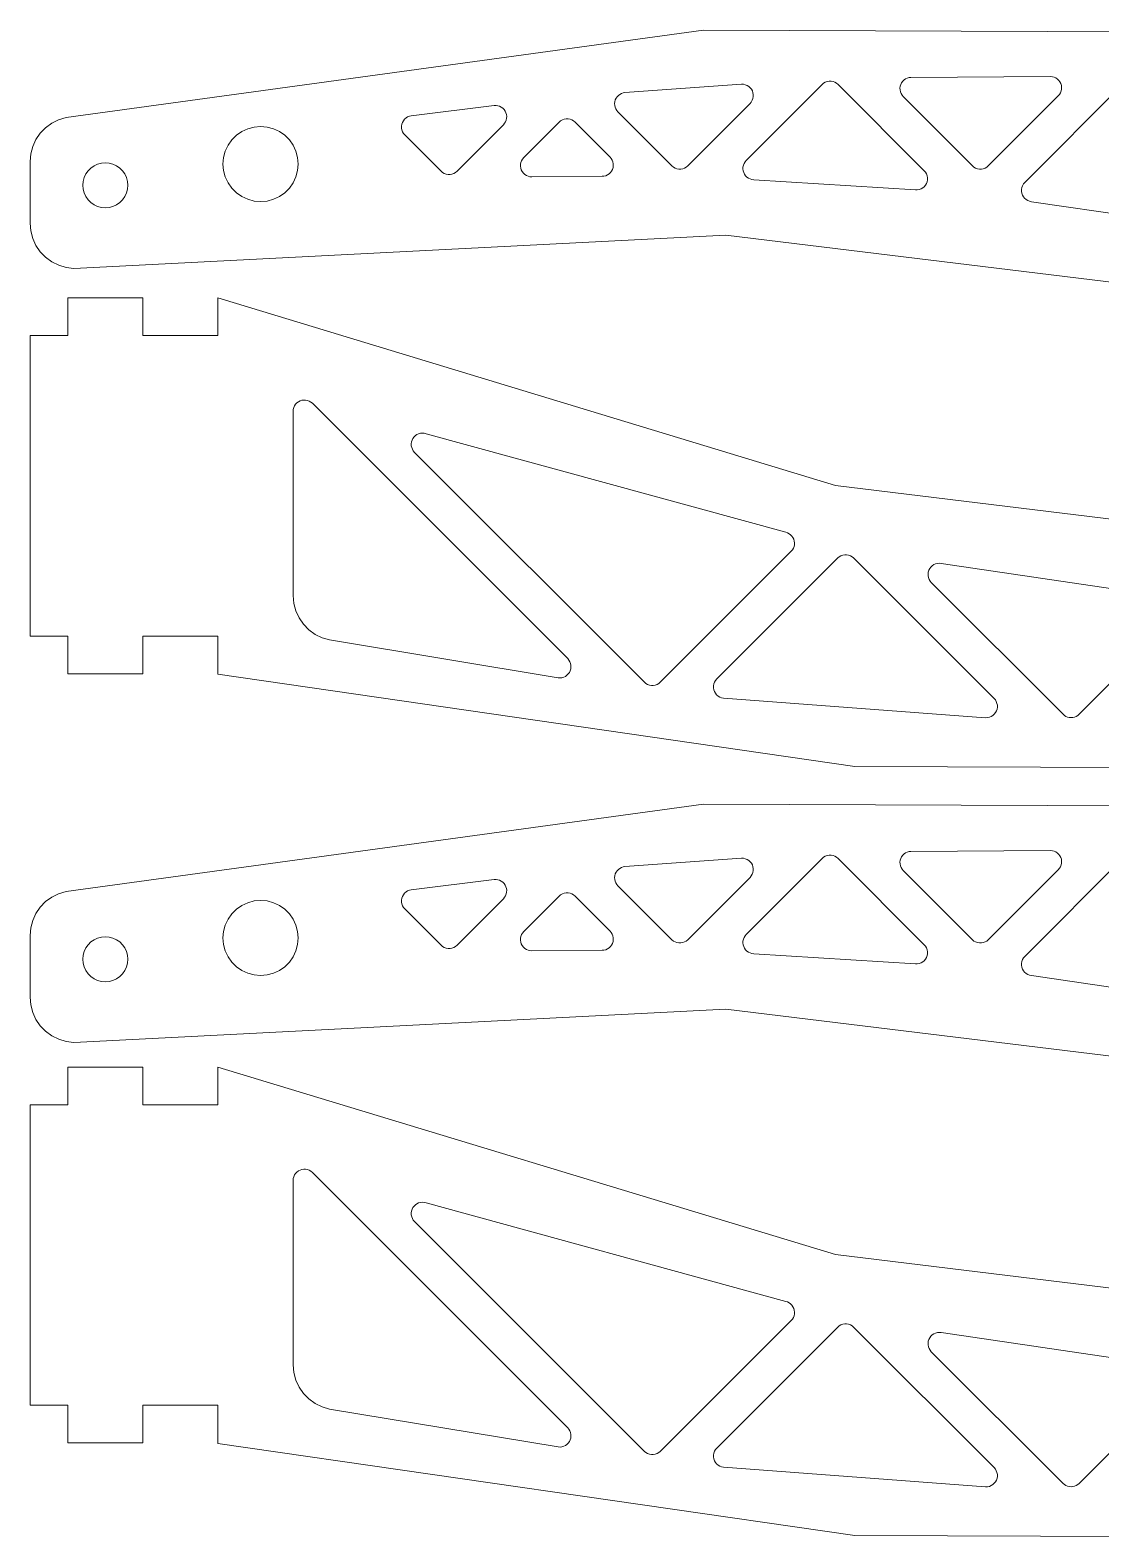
# Model space of a CAD drawing. Header units: millimetres. Extents: x 5 to 290, y 0 to 201.
# Drawn here: x 5 to 147.5, y 0 to 200.6 of the extents above; entities that cross this region are included whole.
import ezdxf

# ---------------------------------------------------------------- set-up
doc = ezdxf.new("R2010")
doc.units = ezdxf.units.MM
doc.layers.add('ext', color=1, linetype='Continuous', lineweight=0, true_color=0xff0000)
doc.layers.add('int', color=3, linetype='Continuous', lineweight=0, true_color=0x00ff00)

msp = doc.modelspace()

# ---------------------------------------------------------------- linework, layer by layer
at = {"layer": 'ext'}
for p, q in [((9.772, 189.0176), (94.619, 200.6426)), ((94.619, 200.6426), (180.259, 200.3291)), ((7.878, 188.2686), (8.793, 188.7236)), ((8.793, 188.7236), (9.772, 189.0176)), ((5.769, 186.083), (6.344, 186.9277)), ((6.344, 186.9277), (7.054, 187.6641)), ((7.054, 187.6641), (7.878, 188.2686)), ((5.087, 184.1631), (5.346, 185.1523)), ((5.346, 185.1523), (5.769, 186.083)), ((5, 183.1445), (5.087, 184.1631)), ((5, 174.9355), (5, 183.1445)), ((5.087, 173.916), (5, 174.9355)), ((5.347, 172.9258), (5.087, 173.916)), ((5.771, 171.9932), (5.347, 172.9258)), ((97.586, 173.376), (10.8, 168.9395)), ((182.826, 162.9424), (97.586, 173.376)), ((6.347, 171.1475), (5.771, 171.9932)), ((7.059, 170.4121), (6.347, 171.1475)), ((7.886, 169.8076), (7.059, 170.4121)), ((8.803, 169.3525), (7.886, 169.8076)), ((9.783, 169.0605), (8.803, 169.3525)), ((10.8, 168.9395), (9.783, 169.0605)), ((10, 160), (10, 165)), ((10, 165), (20, 165)), ((20, 165), (20, 160)), ((30, 160), (30, 165)), ((30, 165), (112.174, 140.0576)), ((5, 120), (5, 160)), ((5, 160), (10, 160)), ((20, 160), (30, 160)), ((112.174, 140.0576), (197.414, 129.624)), ((10, 120), (5, 120)), ((10, 115), (10, 120)), ((30, 120), (20, 120)), ((20, 120), (20, 115)), ((29.9824, 114.917), (30, 120)), ((20, 115), (10, 115)), ((114.741, 102.6709), (29.9824, 114.917)), ((200.381, 102.3574), (114.741, 102.6709)), ((9.772, 86.0176), (94.619, 97.6426)), ((94.619, 97.6426), (180.259, 97.3291)), ((6.344, 83.9277), (7.054, 84.6641)), ((7.054, 84.6641), (7.878, 85.2686)), ((7.878, 85.2686), (8.793, 85.7236)), ((8.793, 85.7236), (9.772, 86.0176)), ((5.346, 82.1523), (5.769, 83.083)), ((5.769, 83.083), (6.344, 83.9277)), ((5, 80.1445), (5.087, 81.1631)), ((5.087, 81.1631), (5.346, 82.1523)), ((5, 71.9355), (5, 80.1445)), ((5.087, 70.916), (5, 71.9355)), ((5.347, 69.9258), (5.087, 70.916)), ((97.586, 70.376), (10.8, 65.9395)), ((182.826, 59.9424), (97.586, 70.376)), ((5.771, 68.9932), (5.347, 69.9258)), ((6.347, 68.1475), (5.771, 68.9932)), ((7.059, 67.4121), (6.347, 68.1475)), ((7.886, 66.8076), (7.059, 67.4121)), ((8.803, 66.3525), (7.886, 66.8076)), ((9.783, 66.0605), (8.803, 66.3525)), ((10.8, 65.9395), (9.783, 66.0605)), ((10, 57.6426), (10, 62.6426)), ((10, 62.6426), (20, 62.6426)), ((20, 62.6426), (20, 57.6426)), ((30, 57.6426), (30, 62.6426)), ((30, 62.6426), (112.174, 37.7002)), ((5, 17.6426), (5, 57.6426)), ((5, 57.6426), (10, 57.6426)), ((20, 57.6426), (30, 57.6426)), ((112.174, 37.7002), (197.414, 27.2666)), ((10, 17.6426), (5, 17.6426)), ((10, 12.6426), (10, 17.6426)), ((30, 17.6426), (20, 17.6426)), ((20, 17.6426), (20, 12.6426)), ((29.9824, 12.5596), (30, 17.6426)), ((20, 12.6426), (10, 12.6426)), ((114.741, 0.3135), (29.9824, 12.5596)), ((200.381, 0), (114.741, 0.3135))]:
    msp.add_line(p, q, dxfattribs=at)
at = {"layer": 'int'}
for p, q in [((99.662, 193.4404), (84.161, 192.3301)), ((99.92, 193.4336), (99.662, 193.4404)), ((100.174, 193.3818), (99.92, 193.4336)), ((100.414, 193.2881), (100.174, 193.3818)), ((110.403, 193.4033), (100.3, 183.2998)), ((100.636, 193.1543), (100.414, 193.2881)), ((100.83, 192.9844), (100.636, 193.1543)), ((100.993, 192.7842), (100.83, 192.9844)), ((101.119, 192.5576), (100.993, 192.7842)), ((110.604, 193.5723), (110.403, 193.4033)), ((110.83, 193.7021), (110.604, 193.5723)), ((111.076, 193.792), (110.83, 193.7021)), ((111.334, 193.8379), (111.076, 193.792)), ((111.595, 193.8379), (111.334, 193.8379)), ((111.853, 193.792), (111.595, 193.8379)), ((112.099, 193.7021), (111.853, 193.792)), ((112.325, 193.5723), (112.099, 193.7021)), ((112.525, 193.4033), (112.325, 193.5723)), ((124.002, 181.9268), (112.525, 193.4033)), ((120.799, 193.1758), (120.766, 192.9287)), ((120.766, 192.9287), (120.774, 192.6787)), ((120.774, 192.6787), (120.825, 192.4346)), ((120.872, 193.415), (120.799, 193.1758)), ((120.983, 193.6377), (120.872, 193.415)), ((121.131, 193.8398), (120.983, 193.6377)), ((121.31, 194.0137), (121.131, 193.8398)), ((121.515, 194.1562), (121.31, 194.0137)), ((121.74, 194.2627), (121.515, 194.1562)), ((121.98, 194.3301), (121.74, 194.2627)), ((122.229, 194.3564), (121.98, 194.3301)), ((140.795, 194.4697), (122.229, 194.3564)), ((150.403, 193.4033), (137.367, 180.3672)), ((141.045, 194.4463), (140.795, 194.4697)), ((141.287, 194.3809), (141.045, 194.4463)), ((141.515, 194.2764), (141.287, 194.3809)), ((141.723, 194.1348), (141.515, 194.2764)), ((141.903, 193.9609), (141.723, 194.1348)), ((142.053, 193.7598), (141.903, 193.9609)), ((142.167, 193.5361), (142.053, 193.7598)), ((142.241, 193.2969), (142.167, 193.5361)), ((142.218, 192.5518), (142.268, 192.7969)), ((142.275, 193.0479), (142.241, 193.2969)), ((142.268, 192.7969), (142.275, 193.0479)), ((67.001, 190.6143), (66.754, 190.6064)), ((67.245, 190.5811), (67.001, 190.6143)), ((82.812, 191.1162), (82.787, 190.874)), ((82.787, 190.874), (82.8, 190.6318)), ((82.8, 190.6318), (82.853, 190.3936)), ((82.878, 191.3506), (82.812, 191.1162)), ((82.979, 191.5713), (82.878, 191.3506)), ((83.115, 191.7725), (82.979, 191.5713)), ((83.282, 191.9492), (83.115, 191.7725)), ((83.476, 192.0977), (83.282, 191.9492)), ((83.69, 192.2119), (83.476, 192.0977)), ((83.921, 192.29), (83.69, 192.2119)), ((84.161, 192.3301), (83.921, 192.29)), ((92.525, 182.5967), (100.812, 190.8828)), ((100.812, 190.8828), (100.978, 191.0801)), ((100.978, 191.0801), (101.107, 191.3037)), ((101.107, 191.3037), (101.197, 191.5459)), ((101.204, 192.3135), (101.119, 192.5576)), ((101.197, 191.5459), (101.244, 191.8008)), ((101.246, 192.0586), (101.204, 192.3135)), ((101.244, 191.8008), (101.246, 192.0586)), ((120.825, 192.4346), (120.915, 192.2021)), ((120.915, 192.2021), (121.042, 191.9873)), ((121.042, 191.9873), (121.203, 191.7969)), ((121.203, 191.7969), (130.403, 182.5967)), ((132.525, 182.5967), (141.838, 191.9092)), ((141.838, 191.9092), (142, 192.1006)), ((142, 192.1006), (142.128, 192.3174)), ((142.128, 192.3174), (142.218, 192.5518)), ((54.835, 188.791), (54.676, 188.5898)), ((55.025, 188.9619), (54.835, 188.791)), ((55.243, 189.0977), (55.025, 188.9619)), ((55.48, 189.1953), (55.243, 189.0977)), ((55.73, 189.25), (55.48, 189.1953)), ((66.754, 190.6064), (55.73, 189.25)), ((67.48, 190.5088), (67.245, 190.5811)), ((67.701, 190.3984), (67.48, 190.5088)), ((67.901, 190.2539), (67.701, 190.3984)), ((68.074, 190.0781), (67.901, 190.2539)), ((68.217, 189.876), (68.074, 190.0781)), ((68.323, 189.6543), (68.217, 189.876)), ((68.271, 188.4551), (68.36, 188.6846)), ((68.393, 189.417), (68.323, 189.6543)), ((68.36, 188.6846), (68.411, 188.9258)), ((68.423, 189.1729), (68.393, 189.417)), ((68.411, 188.9258), (68.423, 189.1729)), ((75.83, 188.7021), (75.604, 188.5723)), ((76.076, 188.792), (75.83, 188.7021)), ((76.334, 188.8379), (76.076, 188.792)), ((76.595, 188.8379), (76.334, 188.8379)), ((76.853, 188.792), (76.595, 188.8379)), ((77.099, 188.7021), (76.853, 188.792)), ((77.325, 188.5723), (77.099, 188.7021)), ((82.853, 190.3936), (82.942, 190.168)), ((82.942, 190.168), (83.068, 189.96)), ((83.068, 189.96), (83.226, 189.7744)), ((83.226, 189.7744), (90.403, 182.5967)), ((32.452, 186.6592), (31.836, 186.043)), ((33.166, 187.1592), (32.452, 186.6592)), ((33.956, 187.5273), (33.166, 187.1592)), ((34.798, 187.7529), (33.956, 187.5273)), ((35.666, 187.8291), (34.798, 187.7529)), ((36.535, 187.7529), (35.666, 187.8291)), ((37.377, 187.5273), (36.535, 187.7529)), ((38.166, 187.1592), (37.377, 187.5273)), ((38.881, 186.6592), (38.166, 187.1592)), ((39.497, 186.043), (38.881, 186.6592)), ((54.471, 188.1221), (54.432, 187.8682)), ((54.432, 187.8682), (54.436, 187.6123)), ((54.436, 187.6123), (54.482, 187.3604)), ((54.554, 188.3643), (54.471, 188.1221)), ((54.482, 187.3604), (54.572, 187.1201)), ((54.676, 188.5898), (54.554, 188.3643)), ((54.572, 187.1201), (54.702, 186.8984)), ((54.702, 186.8984), (54.867, 186.7031)), ((54.867, 186.7031), (59.688, 181.8809)), ((61.81, 181.8809), (67.984, 188.0557)), ((67.984, 188.0557), (68.144, 188.2432)), ((68.144, 188.2432), (68.271, 188.4551)), ((75.403, 188.4033), (70.687, 183.6865)), ((75.604, 188.5723), (75.403, 188.4033)), ((77.525, 188.4033), (77.325, 188.5723)), ((82.177, 183.7529), (77.525, 188.4033)), ((31.336, 185.3291), (30.968, 184.5391)), ((31.836, 186.043), (31.336, 185.3291)), ((39.996, 185.3291), (39.497, 186.043)), ((40.365, 184.5391), (39.996, 185.3291)), ((13.5, 182.5977), (13.071, 182.2979)), ((13.974, 182.8193), (13.5, 182.5977)), ((14.479, 182.9541), (13.974, 182.8193)), ((15, 183), (14.479, 182.9541)), ((15.521, 182.9541), (15, 183)), ((16.026, 182.8193), (15.521, 182.9541)), ((16.5, 182.5977), (16.026, 182.8193)), ((16.929, 182.2979), (16.5, 182.5977)), ((30.742, 183.6973), (30.666, 182.8291)), ((30.666, 182.8291), (30.742, 181.9609)), ((30.968, 184.5391), (30.742, 183.6973)), ((40.591, 183.6973), (40.365, 184.5391)), ((40.666, 182.8291), (40.591, 183.6973)), ((40.591, 181.9609), (40.666, 182.8291)), ((70.256, 182.7861), (70.25, 182.5322)), ((70.305, 183.0361), (70.256, 182.7861)), ((70.395, 183.2734), (70.305, 183.0361)), ((70.522, 183.4922), (70.395, 183.2734)), ((70.687, 183.6865), (70.522, 183.4922)), ((82.339, 183.5596), (82.177, 183.7529)), ((82.468, 183.3418), (82.339, 183.5596)), ((82.558, 183.1064), (82.468, 183.3418)), ((82.606, 182.8584), (82.558, 183.1064)), ((82.577, 182.3564), (82.613, 182.6064)), ((82.613, 182.6064), (82.606, 182.8584)), ((90.403, 182.5967), (90.604, 182.4277)), ((92.325, 182.4277), (92.525, 182.5967)), ((99.923, 182.667), (99.872, 182.4248)), ((100.013, 182.8975), (99.923, 182.667)), ((100.14, 183.1104), (100.013, 182.8975)), ((100.3, 183.2998), (100.14, 183.1104)), ((130.403, 182.5967), (130.604, 182.4277)), ((132.325, 182.4277), (132.525, 182.5967)), ((12.181, 181.0264), (12.046, 180.5205)), ((12.402, 181.5), (12.181, 181.0264)), ((12.702, 181.9287), (12.402, 181.5)), ((13.071, 182.2979), (12.702, 181.9287)), ((17.298, 181.9287), (16.929, 182.2979)), ((17.598, 181.5), (17.298, 181.9287)), ((17.819, 181.0264), (17.598, 181.5)), ((17.954, 180.5205), (17.819, 181.0264)), ((30.742, 181.9609), (30.968, 181.1191)), ((30.968, 181.1191), (31.336, 180.3291)), ((39.996, 180.3291), (40.365, 181.1191)), ((40.365, 181.1191), (40.591, 181.9609)), ((59.688, 181.8809), (59.889, 181.7129)), ((59.889, 181.7129), (60.115, 181.582)), ((60.115, 181.582), (60.361, 181.4932)), ((60.361, 181.4932), (60.618, 181.4473)), ((60.618, 181.4473), (60.88, 181.4473)), ((60.88, 181.4473), (61.138, 181.4932)), ((61.138, 181.4932), (61.383, 181.582)), ((61.383, 181.582), (61.609, 181.7129)), ((61.609, 181.7129), (61.81, 181.8809)), ((70.25, 182.5322), (70.287, 182.2812)), ((70.287, 182.2812), (70.366, 182.04)), ((70.366, 182.04), (70.485, 181.8154)), ((70.485, 181.8154), (70.64, 181.6143)), ((70.64, 181.6143), (70.827, 181.4414)), ((70.827, 181.4414), (71.04, 181.3037)), ((71.04, 181.3037), (71.273, 181.2031)), ((71.273, 181.2031), (71.521, 181.1436)), ((71.521, 181.1436), (71.773, 181.126)), ((71.773, 181.126), (81.11, 181.1924)), ((81.11, 181.1924), (81.362, 181.2119)), ((81.362, 181.2119), (81.607, 181.2744)), ((81.607, 181.2744), (81.838, 181.377)), ((81.838, 181.377), (82.048, 181.5166)), ((82.048, 181.5166), (82.232, 181.6904)), ((82.232, 181.6904), (82.384, 181.8916)), ((82.384, 181.8916), (82.501, 182.1152)), ((82.501, 182.1152), (82.577, 182.3564)), ((90.604, 182.4277), (90.83, 182.2979)), ((90.83, 182.2979), (91.076, 182.208)), ((91.076, 182.208), (91.334, 182.1621)), ((91.334, 182.1621), (91.595, 182.1621)), ((91.595, 182.1621), (91.853, 182.208)), ((91.853, 182.208), (92.099, 182.2979)), ((92.099, 182.2979), (92.325, 182.4277)), ((99.872, 182.4248), (99.861, 182.1768)), ((99.861, 182.1768), (99.893, 181.9316)), ((99.893, 181.9316), (99.963, 181.6943)), ((99.963, 181.6943), (100.071, 181.4717)), ((100.071, 181.4717), (100.216, 181.2695)), ((100.216, 181.2695), (100.391, 181.0947)), ((100.391, 181.0947), (100.592, 180.9502)), ((100.592, 180.9502), (100.814, 180.8418)), ((100.814, 180.8418), (101.052, 180.7715)), ((101.052, 180.7715), (101.298, 180.7402)), ((101.298, 180.7402), (122.813, 179.3711)), ((124.17, 181.7266), (124.002, 181.9268)), ((124.301, 181.5), (124.17, 181.7266)), ((124.391, 181.2549), (124.301, 181.5)), ((124.436, 180.9971), (124.391, 181.2549)), ((124.391, 180.4785), (124.436, 180.7363)), ((124.436, 180.7363), (124.436, 180.9971)), ((130.604, 182.4277), (130.83, 182.2979)), ((130.83, 182.2979), (131.076, 182.208)), ((131.076, 182.208), (131.334, 182.1621)), ((131.334, 182.1621), (131.595, 182.1621)), ((131.595, 182.1621), (131.853, 182.208)), ((131.853, 182.208), (132.099, 182.2979)), ((132.099, 182.2979), (132.325, 182.4277)), ((12.046, 180.5205), (12, 180)), ((12, 180), (12.046, 179.4795)), ((12.046, 179.4795), (12.181, 178.9736)), ((12.181, 178.9736), (12.402, 178.5)), ((17.598, 178.5), (17.819, 178.9736)), ((17.819, 178.9736), (17.954, 179.4795)), ((18, 180), (17.954, 180.5205)), ((17.954, 179.4795), (18, 180)), ((31.336, 180.3291), (31.836, 179.6152)), ((31.836, 179.6152), (32.452, 178.999)), ((32.452, 178.999), (33.166, 178.499)), ((38.166, 178.499), (38.881, 178.999)), ((38.881, 178.999), (39.497, 179.6152)), ((39.497, 179.6152), (39.996, 180.3291)), ((122.813, 179.3711), (123.075, 179.3721)), ((123.075, 179.3721), (123.332, 179.418)), ((123.332, 179.418), (123.577, 179.5078)), ((123.577, 179.5078), (123.804, 179.6387)), ((123.804, 179.6387), (124.004, 179.8066)), ((124.004, 179.8066), (124.171, 180.0068)), ((124.171, 180.0068), (124.302, 180.2334)), ((124.302, 180.2334), (124.391, 180.4785)), ((136.935, 179.4502), (136.933, 179.1924)), ((136.933, 179.1924), (136.975, 178.9375)), ((136.981, 179.7041), (136.935, 179.4502)), ((136.975, 178.9375), (137.06, 178.6934)), ((137.071, 179.9463), (136.981, 179.7041)), ((137.06, 178.6934), (137.185, 178.4678)), ((137.201, 180.1699), (137.071, 179.9463)), ((137.367, 180.3672), (137.201, 180.1699)), ((12.402, 178.5), (12.702, 178.0713)), ((12.702, 178.0713), (13.071, 177.7021)), ((13.071, 177.7021), (13.5, 177.4023)), ((13.5, 177.4023), (13.974, 177.1807)), ((13.974, 177.1807), (14.479, 177.0459)), ((14.479, 177.0459), (15, 177)), ((15, 177), (15.521, 177.0459)), ((15.521, 177.0459), (16.026, 177.1807)), ((16.026, 177.1807), (16.5, 177.4023)), ((16.5, 177.4023), (16.929, 177.7021)), ((16.929, 177.7021), (17.298, 178.0713)), ((17.298, 178.0713), (17.598, 178.5)), ((33.166, 178.499), (33.956, 178.1309)), ((33.956, 178.1309), (34.798, 177.9053)), ((34.798, 177.9053), (35.666, 177.8291)), ((35.666, 177.8291), (36.535, 177.9053)), ((36.535, 177.9053), (37.377, 178.1309)), ((37.377, 178.1309), (38.166, 178.499)), ((137.185, 178.4678), (137.347, 178.2666)), ((137.347, 178.2666), (137.541, 178.0967)), ((137.541, 178.0967), (137.762, 177.9629)), ((137.762, 177.9629), (138.003, 177.8682)), ((138.003, 177.8682), (138.256, 177.8164)), ((138.256, 177.8164), (168.737, 173.3301)), ((40.1875, 150.6494), (40.084, 150.4189)), ((40.3271, 150.8594), (40.1875, 150.6494)), ((40.5, 151.042), (40.3271, 150.8594)), ((40.7021, 151.1943), (40.5, 151.042)), ((40.9258, 151.3096), (40.7021, 151.1943)), ((41.166, 151.3867), (40.9258, 151.3096)), ((41.416, 151.4219), (41.166, 151.3867)), ((41.668, 151.4141), (41.416, 151.4219)), ((41.915, 151.3652), (41.668, 151.4141)), ((42.1504, 151.2754), (41.915, 151.3652)), ((42.3682, 151.1475), (42.1504, 151.2754)), ((42.5605, 150.9844), (42.3682, 151.1475)), ((76.541, 117.0039), (42.5605, 150.9844)), ((40.0215, 150.1748), (40, 149.9238)), ((40, 149.9238), (40, 125.3916)), ((40.084, 150.4189), (40.0215, 150.1748)), ((56.0898, 146.5059), (55.9414, 146.3047)), ((56.2695, 146.6797), (56.0898, 146.5059)), ((56.4766, 146.8213), (56.2695, 146.6797)), ((56.7031, 146.9268), (56.4766, 146.8213)), ((56.9443, 146.9932), (56.7031, 146.9268)), ((57.1934, 147.0186), (56.9443, 146.9932)), ((57.4434, 147.002), (57.1934, 147.0186)), ((57.6875, 146.9434), (57.4434, 147.002)), ((105.555, 133.8164), (57.6875, 146.9434)), ((55.7539, 145.8418), (55.7207, 145.5938)), ((55.7207, 145.5938), (55.7295, 145.3438)), ((55.7295, 145.3438), (55.7793, 145.0986)), ((55.8281, 146.0811), (55.7539, 145.8418)), ((55.7793, 145.0986), (55.8691, 144.8643)), ((55.9414, 146.3047), (55.8281, 146.0811)), ((55.8691, 144.8643), (55.9971, 144.6494)), ((55.9971, 144.6494), (56.1582, 144.458)), ((56.1582, 144.458), (86.7471, 113.8691)), ((105.79, 133.7441), (105.555, 133.8164)), ((106.011, 133.6328), (105.79, 133.7441)), ((106.21, 133.4883), (106.011, 133.6328)), ((106.383, 133.3125), (106.21, 133.4883)), ((106.524, 133.1113), (106.383, 133.3125)), ((106.632, 132.8887), (106.524, 133.1113)), ((106.7, 132.6523), (106.632, 132.8887)), ((106.729, 132.4072), (106.7, 132.6523)), ((88.8691, 113.8691), (106.291, 131.291)), ((106.291, 131.291), (106.451, 131.4795)), ((106.451, 131.4795), (106.577, 131.6914)), ((106.577, 131.6914), (106.667, 131.9199)), ((106.667, 131.9199), (106.719, 132.1611)), ((106.719, 132.1611), (106.729, 132.4072)), ((112.675, 130.5723), (112.475, 130.4033)), ((112.901, 130.7021), (112.675, 130.5723)), ((113.147, 130.792), (112.901, 130.7021)), ((113.405, 130.8379), (113.147, 130.792)), ((113.666, 130.8379), (113.405, 130.8379)), ((113.924, 130.792), (113.666, 130.8379)), ((114.17, 130.7021), (113.924, 130.792)), ((114.396, 130.5723), (114.17, 130.7021)), ((114.597, 130.4033), (114.396, 130.5723)), ((112.475, 130.4033), (96.376, 114.3047)), ((133.293, 111.707), (114.597, 130.4033)), ((124.538, 128.5322), (124.502, 128.2822)), ((124.615, 128.7734), (124.538, 128.5322)), ((124.732, 128.9971), (124.615, 128.7734)), ((124.886, 129.1992), (124.732, 128.9971)), ((125.07, 129.3721), (124.886, 129.1992)), ((125.282, 129.5107), (125.07, 129.3721)), ((125.514, 129.6123), (125.282, 129.5107)), ((125.759, 129.6738), (125.514, 129.6123)), ((126.012, 129.6934), (125.759, 129.6738)), ((126.263, 129.6699), (126.012, 129.6934)), ((156.744, 125.1836), (126.263, 129.6699)), ((124.502, 128.2822), (124.508, 128.0293)), ((124.508, 128.0293), (124.557, 127.7803)), ((124.557, 127.7803), (124.646, 127.5439)), ((124.646, 127.5439), (124.775, 127.3262)), ((124.775, 127.3262), (124.938, 127.1328)), ((124.938, 127.1328), (142.475, 109.5967)), ((40, 125.3916), (40.0889, 124.3623)), ((40.0889, 124.3623), (40.3535, 123.3633)), ((40.3535, 123.3633), (40.7842, 122.4248)), ((40.7842, 122.4248), (41.3711, 121.5742)), ((144.597, 109.5967), (157.633, 122.6328)), ((41.3711, 121.5742), (42.0938, 120.8369)), ((42.0938, 120.8369), (42.9336, 120.2344)), ((42.9336, 120.2344), (43.8633, 119.7852)), ((43.8633, 119.7852), (44.8564, 119.501)), ((44.8564, 119.501), (75.2754, 114.457)), ((76.7021, 116.8145), (76.541, 117.0039)), ((76.8291, 116.5996), (76.7021, 116.8145)), ((76.9189, 116.3682), (76.8291, 116.5996)), ((75.2754, 114.457), (75.5244, 114.4443)), ((75.5244, 114.4443), (75.7715, 114.4717)), ((75.7715, 114.4717), (76.0117, 114.54)), ((76.0117, 114.54), (76.2363, 114.6475)), ((76.2363, 114.6475), (76.4404, 114.79)), ((76.4404, 114.79), (76.6172, 114.9648)), ((76.6172, 114.9648), (76.7637, 115.167)), ((76.7637, 115.167), (76.875, 115.3896)), ((76.875, 115.3896), (76.9473, 115.6279)), ((76.9697, 116.124), (76.9189, 116.3682)), ((76.9473, 115.6279), (76.9785, 115.875)), ((76.9785, 115.875), (76.9697, 116.124)), ((86.7471, 113.8691), (86.9482, 113.7012)), ((86.9482, 113.7012), (87.1738, 113.5703)), ((87.1738, 113.5703), (87.4199, 113.4805)), ((87.4199, 113.4805), (87.6777, 113.4355)), ((87.6777, 113.4355), (87.9385, 113.4355)), ((87.9385, 113.4355), (88.1963, 113.4805)), ((88.1963, 113.4805), (88.4424, 113.5703)), ((88.4424, 113.5703), (88.6689, 113.7012)), ((88.6689, 113.7012), (88.8691, 113.8691)), ((95.943, 113.3818), (95.941, 113.1221)), ((95.941, 113.1221), (95.985, 112.8662)), ((95.989, 113.6377), (95.943, 113.3818)), ((95.985, 112.8662), (96.072, 112.6221)), ((96.079, 113.8818), (95.989, 113.6377)), ((96.072, 112.6221), (96.2, 112.3955)), ((96.209, 114.1064), (96.079, 113.8818)), ((96.2, 112.3955), (96.365, 112.1953)), ((96.376, 114.3047), (96.209, 114.1064)), ((96.365, 112.1953), (96.562, 112.0254)), ((96.562, 112.0254), (96.785, 111.8936)), ((96.785, 111.8936), (97.028, 111.8008)), ((97.028, 111.8008), (97.283, 111.752)), ((97.283, 111.752), (132.163, 109.1475)), ((133.459, 111.5098), (133.293, 111.707)), ((133.588, 111.2881), (133.459, 111.5098)), ((133.678, 111.0469), (133.588, 111.2881)), ((133.725, 110.7939), (133.678, 111.0469)), ((133.688, 110.2832), (133.729, 110.5371)), ((133.729, 110.5371), (133.725, 110.7939)), ((132.163, 109.1475), (132.42, 109.1582)), ((132.42, 109.1582), (132.671, 109.2119)), ((132.671, 109.2119), (132.909, 109.3076)), ((132.909, 109.3076), (133.128, 109.4434)), ((133.128, 109.4434), (133.32, 109.6133)), ((133.32, 109.6133), (133.48, 109.8145)), ((133.48, 109.8145), (133.604, 110.04)), ((133.604, 110.04), (133.688, 110.2832)), ((142.475, 109.5967), (142.654, 109.4434)), ((142.654, 109.4434), (142.854, 109.3203)), ((142.854, 109.3203), (143.072, 109.2305)), ((143.072, 109.2305), (143.301, 109.1758)), ((143.301, 109.1758), (143.535, 109.1572)), ((143.535, 109.1572), (143.771, 109.1758)), ((143.771, 109.1758), (143.999, 109.2305)), ((143.999, 109.2305), (144.217, 109.3203)), ((144.217, 109.3203), (144.417, 109.4434)), ((144.417, 109.4434), (144.597, 109.5967)), ((99.662, 90.4404), (84.161, 89.3301)), ((99.92, 90.4336), (99.662, 90.4404)), ((100.174, 90.3818), (99.92, 90.4336)), ((100.414, 90.2881), (100.174, 90.3818)), ((110.403, 90.4033), (100.3, 80.2998)), ((110.604, 90.5723), (110.403, 90.4033)), ((110.83, 90.7021), (110.604, 90.5723)), ((111.076, 90.792), (110.83, 90.7021)), ((111.334, 90.8379), (111.076, 90.792)), ((111.595, 90.8379), (111.334, 90.8379)), ((111.853, 90.792), (111.595, 90.8379)), ((112.099, 90.7021), (111.853, 90.792)), ((112.325, 90.5723), (112.099, 90.7021)), ((112.525, 90.4033), (112.325, 90.5723)), ((124.002, 78.9268), (112.525, 90.4033)), ((120.872, 90.415), (120.799, 90.1758)), ((120.983, 90.6377), (120.872, 90.415)), ((121.131, 90.8398), (120.983, 90.6377)), ((121.31, 91.0137), (121.131, 90.8398)), ((121.515, 91.1562), (121.31, 91.0137)), ((121.74, 91.2627), (121.515, 91.1562)), ((121.98, 91.3301), (121.74, 91.2627)), ((122.229, 91.3564), (121.98, 91.3301)), ((140.795, 91.4697), (122.229, 91.3564)), ((150.403, 90.4033), (137.367, 77.3672)), ((141.045, 91.4463), (140.795, 91.4697)), ((141.287, 91.3809), (141.045, 91.4463)), ((141.515, 91.2764), (141.287, 91.3809)), ((141.723, 91.1348), (141.515, 91.2764)), ((141.903, 90.9609), (141.723, 91.1348)), ((142.053, 90.7598), (141.903, 90.9609)), ((142.167, 90.5361), (142.053, 90.7598)), ((142.241, 90.2969), (142.167, 90.5361)), ((142.275, 90.0479), (142.241, 90.2969)), ((82.878, 88.3506), (82.812, 88.1162)), ((82.979, 88.5713), (82.878, 88.3506)), ((83.115, 88.7725), (82.979, 88.5713)), ((83.282, 88.9492), (83.115, 88.7725)), ((83.476, 89.0977), (83.282, 88.9492)), ((83.69, 89.2119), (83.476, 89.0977)), ((83.921, 89.29), (83.69, 89.2119)), ((84.161, 89.3301), (83.921, 89.29)), ((100.636, 90.1543), (100.414, 90.2881)), ((100.83, 89.9844), (100.636, 90.1543)), ((100.993, 89.7842), (100.83, 89.9844)), ((100.978, 88.0801), (101.107, 88.3037)), ((101.119, 89.5576), (100.993, 89.7842)), ((101.107, 88.3037), (101.197, 88.5459)), ((101.204, 89.3135), (101.119, 89.5576)), ((101.197, 88.5459), (101.244, 88.8008)), ((101.246, 89.0586), (101.204, 89.3135)), ((101.244, 88.8008), (101.246, 89.0586)), ((120.799, 90.1758), (120.766, 89.9287)), ((120.766, 89.9287), (120.774, 89.6787)), ((120.774, 89.6787), (120.825, 89.4346)), ((120.825, 89.4346), (120.915, 89.2021)), ((120.915, 89.2021), (121.042, 88.9873)), ((121.042, 88.9873), (121.203, 88.7969)), ((121.203, 88.7969), (130.403, 79.5967)), ((132.525, 79.5967), (141.838, 88.9092)), ((141.838, 88.9092), (142, 89.1006)), ((142, 89.1006), (142.128, 89.3174)), ((142.128, 89.3174), (142.218, 89.5518)), ((142.218, 89.5518), (142.268, 89.7969)), ((142.268, 89.7969), (142.275, 90.0479)), ((66.754, 87.6064), (55.73, 86.25)), ((67.001, 87.6143), (66.754, 87.6064)), ((67.245, 87.5811), (67.001, 87.6143)), ((67.48, 87.5088), (67.245, 87.5811)), ((67.701, 87.3984), (67.48, 87.5088)), ((67.901, 87.2539), (67.701, 87.3984)), ((68.074, 87.0781), (67.901, 87.2539)), ((68.217, 86.876), (68.074, 87.0781)), ((68.323, 86.6543), (68.217, 86.876)), ((68.393, 86.417), (68.323, 86.6543)), ((68.423, 86.1729), (68.393, 86.417)), ((82.812, 88.1162), (82.787, 87.874)), ((82.787, 87.874), (82.8, 87.6318)), ((82.8, 87.6318), (82.853, 87.3936)), ((82.853, 87.3936), (82.942, 87.168)), ((82.942, 87.168), (83.068, 86.96)), ((83.068, 86.96), (83.226, 86.7744)), ((83.226, 86.7744), (90.403, 79.5967)), ((92.525, 79.5967), (100.812, 87.8828)), ((100.812, 87.8828), (100.978, 88.0801)), ((33.956, 84.5273), (33.166, 84.1592)), ((34.798, 84.7529), (33.956, 84.5273)), ((35.666, 84.8291), (34.798, 84.7529)), ((36.535, 84.7529), (35.666, 84.8291)), ((37.377, 84.5273), (36.535, 84.7529)), ((38.166, 84.1592), (37.377, 84.5273)), ((54.471, 85.1221), (54.432, 84.8682)), ((54.432, 84.8682), (54.436, 84.6123)), ((54.436, 84.6123), (54.482, 84.3604)), ((54.554, 85.3643), (54.471, 85.1221)), ((54.482, 84.3604), (54.572, 84.1201)), ((54.676, 85.5898), (54.554, 85.3643)), ((54.835, 85.791), (54.676, 85.5898)), ((55.025, 85.9619), (54.835, 85.791)), ((55.243, 86.0977), (55.025, 85.9619)), ((55.48, 86.1953), (55.243, 86.0977)), ((55.73, 86.25), (55.48, 86.1953)), ((61.81, 78.8809), (67.984, 85.0557)), ((67.984, 85.0557), (68.144, 85.2432)), ((68.144, 85.2432), (68.271, 85.4551)), ((68.271, 85.4551), (68.36, 85.6846)), ((68.36, 85.6846), (68.411, 85.9258)), ((68.411, 85.9258), (68.423, 86.1729)), ((75.403, 85.4033), (70.687, 80.6865)), ((75.604, 85.5723), (75.403, 85.4033)), ((75.83, 85.7021), (75.604, 85.5723)), ((76.076, 85.792), (75.83, 85.7021)), ((76.334, 85.8379), (76.076, 85.792)), ((76.595, 85.8379), (76.334, 85.8379)), ((76.853, 85.792), (76.595, 85.8379)), ((77.099, 85.7021), (76.853, 85.792)), ((77.325, 85.5723), (77.099, 85.7021)), ((77.525, 85.4033), (77.325, 85.5723)), ((82.177, 80.7529), (77.525, 85.4033)), ((31.336, 82.3291), (30.968, 81.5391)), ((31.836, 83.043), (31.336, 82.3291)), ((32.452, 83.6592), (31.836, 83.043)), ((33.166, 84.1592), (32.452, 83.6592)), ((38.881, 83.6592), (38.166, 84.1592)), ((39.497, 83.043), (38.881, 83.6592)), ((39.996, 82.3291), (39.497, 83.043)), ((40.365, 81.5391), (39.996, 82.3291)), ((54.572, 84.1201), (54.702, 83.8984)), ((54.702, 83.8984), (54.867, 83.7031)), ((54.867, 83.7031), (59.688, 78.8809)), ((30.742, 80.6973), (30.666, 79.8291)), ((30.968, 81.5391), (30.742, 80.6973)), ((40.591, 80.6973), (40.365, 81.5391)), ((40.666, 79.8291), (40.591, 80.6973)), ((70.395, 80.2734), (70.305, 80.0361)), ((70.522, 80.4922), (70.395, 80.2734)), ((70.687, 80.6865), (70.522, 80.4922)), ((82.339, 80.5596), (82.177, 80.7529)), ((82.468, 80.3418), (82.339, 80.5596)), ((82.558, 80.1064), (82.468, 80.3418)), ((100.3, 80.2998), (100.14, 80.1104)), ((12.402, 78.5), (12.181, 78.0264)), ((12.702, 78.9287), (12.402, 78.5)), ((13.071, 79.2979), (12.702, 78.9287)), ((13.5, 79.5977), (13.071, 79.2979)), ((13.974, 79.8193), (13.5, 79.5977)), ((14.479, 79.9541), (13.974, 79.8193)), ((15, 80), (14.479, 79.9541)), ((15.521, 79.9541), (15, 80)), ((16.026, 79.8193), (15.521, 79.9541)), ((16.5, 79.5977), (16.026, 79.8193)), ((16.929, 79.2979), (16.5, 79.5977)), ((17.298, 78.9287), (16.929, 79.2979)), ((17.598, 78.5), (17.298, 78.9287)), ((17.819, 78.0264), (17.598, 78.5)), ((30.666, 79.8291), (30.742, 78.9609)), ((30.742, 78.9609), (30.968, 78.1191)), ((40.365, 78.1191), (40.591, 78.9609)), ((40.591, 78.9609), (40.666, 79.8291)), ((59.688, 78.8809), (59.889, 78.7129)), ((59.889, 78.7129), (60.115, 78.582)), ((60.115, 78.582), (60.361, 78.4932)), ((60.361, 78.4932), (60.618, 78.4473)), ((60.618, 78.4473), (60.88, 78.4473)), ((60.88, 78.4473), (61.138, 78.4932)), ((61.138, 78.4932), (61.383, 78.582)), ((61.383, 78.582), (61.609, 78.7129)), ((61.609, 78.7129), (61.81, 78.8809)), ((70.256, 79.7861), (70.25, 79.5322)), ((70.25, 79.5322), (70.287, 79.2812)), ((70.305, 80.0361), (70.256, 79.7861)), ((70.287, 79.2812), (70.366, 79.04)), ((70.366, 79.04), (70.485, 78.8154)), ((70.485, 78.8154), (70.64, 78.6143)), ((70.64, 78.6143), (70.827, 78.4414)), ((70.827, 78.4414), (71.04, 78.3037)), ((71.04, 78.3037), (71.273, 78.2031)), ((81.362, 78.2119), (81.607, 78.2744)), ((81.607, 78.2744), (81.838, 78.377)), ((81.838, 78.377), (82.048, 78.5166)), ((82.048, 78.5166), (82.232, 78.6904)), ((82.232, 78.6904), (82.384, 78.8916)), ((82.384, 78.8916), (82.501, 79.1152)), ((82.501, 79.1152), (82.577, 79.3564)), ((82.606, 79.8584), (82.558, 80.1064)), ((82.577, 79.3564), (82.613, 79.6064)), ((82.613, 79.6064), (82.606, 79.8584)), ((90.403, 79.5967), (90.604, 79.4277)), ((90.604, 79.4277), (90.83, 79.2979)), ((90.83, 79.2979), (91.076, 79.208)), ((91.076, 79.208), (91.334, 79.1621)), ((91.334, 79.1621), (91.595, 79.1621)), ((91.595, 79.1621), (91.853, 79.208)), ((91.853, 79.208), (92.099, 79.2979)), ((92.099, 79.2979), (92.325, 79.4277)), ((92.325, 79.4277), (92.525, 79.5967)), ((99.872, 79.4248), (99.861, 79.1768)), ((99.861, 79.1768), (99.893, 78.9316)), ((99.923, 79.667), (99.872, 79.4248)), ((99.893, 78.9316), (99.963, 78.6943)), ((100.013, 79.8975), (99.923, 79.667)), ((99.963, 78.6943), (100.071, 78.4717)), ((100.14, 80.1104), (100.013, 79.8975)), ((100.071, 78.4717), (100.216, 78.2695)), ((100.216, 78.2695), (100.391, 78.0947)), ((124.17, 78.7266), (124.002, 78.9268)), ((124.301, 78.5), (124.17, 78.7266)), ((124.391, 78.2549), (124.301, 78.5)), ((124.436, 77.9971), (124.391, 78.2549)), ((130.403, 79.5967), (130.604, 79.4277)), ((130.604, 79.4277), (130.83, 79.2979)), ((130.83, 79.2979), (131.076, 79.208)), ((131.076, 79.208), (131.334, 79.1621)), ((131.334, 79.1621), (131.595, 79.1621)), ((131.595, 79.1621), (131.853, 79.208)), ((131.853, 79.208), (132.099, 79.2979)), ((132.099, 79.2979), (132.325, 79.4277)), ((132.325, 79.4277), (132.525, 79.5967)), ((12.046, 77.5205), (12, 77)), ((12, 77), (12.046, 76.4795)), ((12.181, 78.0264), (12.046, 77.5205)), ((12.046, 76.4795), (12.181, 75.9736)), ((17.954, 77.5205), (17.819, 78.0264)), ((17.819, 75.9736), (17.954, 76.4795)), ((18, 77), (17.954, 77.5205)), ((17.954, 76.4795), (18, 77)), ((30.968, 78.1191), (31.336, 77.3291)), ((31.336, 77.3291), (31.836, 76.6152)), ((31.836, 76.6152), (32.452, 75.999)), ((38.881, 75.999), (39.497, 76.6152)), ((39.497, 76.6152), (39.996, 77.3291)), ((39.996, 77.3291), (40.365, 78.1191)), ((71.273, 78.2031), (71.521, 78.1436)), ((71.521, 78.1436), (71.773, 78.126)), ((71.773, 78.126), (81.11, 78.1924)), ((81.11, 78.1924), (81.362, 78.2119)), ((100.391, 78.0947), (100.592, 77.9502)), ((100.592, 77.9502), (100.814, 77.8418)), ((100.814, 77.8418), (101.052, 77.7715)), ((101.052, 77.7715), (101.298, 77.7402)), ((101.298, 77.7402), (122.813, 76.3711)), ((122.813, 76.3711), (123.075, 76.3721)), ((123.075, 76.3721), (123.332, 76.418)), ((123.332, 76.418), (123.577, 76.5078)), ((123.577, 76.5078), (123.804, 76.6387)), ((123.804, 76.6387), (124.004, 76.8066)), ((124.004, 76.8066), (124.171, 77.0068)), ((124.171, 77.0068), (124.302, 77.2334)), ((124.302, 77.2334), (124.391, 77.4785)), ((124.391, 77.4785), (124.436, 77.7363)), ((124.436, 77.7363), (124.436, 77.9971)), ((136.935, 76.4502), (136.933, 76.1924)), ((136.981, 76.7041), (136.935, 76.4502)), ((137.071, 76.9463), (136.981, 76.7041)), ((137.201, 77.1699), (137.071, 76.9463)), ((137.367, 77.3672), (137.201, 77.1699)), ((12.181, 75.9736), (12.402, 75.5)), ((12.402, 75.5), (12.702, 75.0713)), ((12.702, 75.0713), (13.071, 74.7021)), ((13.071, 74.7021), (13.5, 74.4023)), ((13.5, 74.4023), (13.974, 74.1807)), ((16.026, 74.1807), (16.5, 74.4023)), ((16.5, 74.4023), (16.929, 74.7021)), ((16.929, 74.7021), (17.298, 75.0713)), ((17.298, 75.0713), (17.598, 75.5)), ((17.598, 75.5), (17.819, 75.9736)), ((32.452, 75.999), (33.166, 75.499)), ((33.166, 75.499), (33.956, 75.1309)), ((33.956, 75.1309), (34.798, 74.9053)), ((34.798, 74.9053), (35.666, 74.8291)), ((35.666, 74.8291), (36.535, 74.9053)), ((36.535, 74.9053), (37.377, 75.1309)), ((37.377, 75.1309), (38.166, 75.499)), ((38.166, 75.499), (38.881, 75.999)), ((136.933, 76.1924), (136.975, 75.9375)), ((136.975, 75.9375), (137.06, 75.6934)), ((137.06, 75.6934), (137.185, 75.4678)), ((137.185, 75.4678), (137.347, 75.2666)), ((137.347, 75.2666), (137.541, 75.0967)), ((137.541, 75.0967), (137.762, 74.9629)), ((137.762, 74.9629), (138.003, 74.8682)), ((138.003, 74.8682), (138.256, 74.8164)), ((138.256, 74.8164), (168.737, 70.3301)), ((13.974, 74.1807), (14.479, 74.0459)), ((14.479, 74.0459), (15, 74)), ((15, 74), (15.521, 74.0459)), ((15.521, 74.0459), (16.026, 74.1807)), ((40.1875, 48.292), (40.084, 48.0615)), ((40.3271, 48.502), (40.1875, 48.292)), ((40.5, 48.6846), (40.3271, 48.502)), ((40.7021, 48.8369), (40.5, 48.6846)), ((40.9258, 48.9522), (40.7021, 48.8369)), ((41.166, 49.0293), (40.9258, 48.9522)), ((41.416, 49.0645), (41.166, 49.0293)), ((41.668, 49.0567), (41.416, 49.0645)), ((41.915, 49.0078), (41.668, 49.0567)), ((42.1504, 48.918), (41.915, 49.0078)), ((42.3682, 48.7901), (42.1504, 48.918)), ((42.5605, 48.627), (42.3682, 48.7901)), ((76.541, 14.6465), (42.5605, 48.627)), ((40.0215, 47.8174), (40, 47.5664)), ((40, 47.5664), (40, 23.0342)), ((40.084, 48.0615), (40.0215, 47.8174)), ((56.0898, 44.1485), (55.9414, 43.9473)), ((56.2695, 44.3223), (56.0898, 44.1485)), ((56.4766, 44.4639), (56.2695, 44.3223)), ((56.7031, 44.5694), (56.4766, 44.4639)), ((56.9443, 44.6358), (56.7031, 44.5694)), ((57.1934, 44.6612), (56.9443, 44.6358)), ((57.4434, 44.6446), (57.1934, 44.6612)), ((57.6875, 44.586), (57.4434, 44.6446)), ((105.555, 31.459), (57.6875, 44.586)), ((55.7539, 43.4844), (55.7207, 43.2364)), ((55.7207, 43.2364), (55.7295, 42.9864)), ((55.7295, 42.9864), (55.7793, 42.7412)), ((55.8281, 43.7237), (55.7539, 43.4844)), ((55.7793, 42.7412), (55.8691, 42.5069)), ((55.9414, 43.9473), (55.8281, 43.7237)), ((55.8691, 42.5069), (55.9971, 42.292)), ((55.9971, 42.292), (56.1582, 42.1006)), ((56.1582, 42.1006), (86.7471, 11.5117)), ((105.79, 31.3867), (105.555, 31.459)), ((106.011, 31.2754), (105.79, 31.3867)), ((106.21, 31.1309), (106.011, 31.2754)), ((106.383, 30.9551), (106.21, 31.1309)), ((106.524, 30.7539), (106.383, 30.9551)), ((106.632, 30.5313), (106.524, 30.7539)), ((106.7, 30.2949), (106.632, 30.5313)), ((106.729, 30.0498), (106.7, 30.2949)), ((88.8691, 11.5117), (106.291, 28.9336)), ((106.291, 28.9336), (106.451, 29.1221)), ((106.451, 29.1221), (106.577, 29.334)), ((106.577, 29.334), (106.667, 29.5625)), ((106.667, 29.5625), (106.719, 29.8037)), ((106.719, 29.8037), (106.729, 30.0498)), ((112.675, 28.2149), (112.475, 28.0459)), ((112.901, 28.3447), (112.675, 28.2149)), ((113.147, 28.4346), (112.901, 28.3447)), ((113.405, 28.4805), (113.147, 28.4346)), ((113.666, 28.4805), (113.405, 28.4805)), ((113.924, 28.4346), (113.666, 28.4805)), ((114.17, 28.3447), (113.924, 28.4346)), ((114.396, 28.2149), (114.17, 28.3447)), ((114.597, 28.0459), (114.396, 28.2149)), ((112.475, 28.0459), (96.376, 11.9473)), ((133.293, 9.3496), (114.597, 28.0459)), ((124.538, 26.1748), (124.502, 25.9248)), ((124.615, 26.416), (124.538, 26.1748)), ((124.732, 26.6397), (124.615, 26.416)), ((124.886, 26.8418), (124.732, 26.6397)), ((125.07, 27.0147), (124.886, 26.8418)), ((125.282, 27.1533), (125.07, 27.0147)), ((125.514, 27.2549), (125.282, 27.1533)), ((125.759, 27.3164), (125.514, 27.2549)), ((126.012, 27.336), (125.759, 27.3164)), ((126.263, 27.3125), (126.012, 27.336)), ((156.744, 22.8262), (126.263, 27.3125)), ((124.502, 25.9248), (124.508, 25.6719)), ((124.508, 25.6719), (124.557, 25.4229)), ((124.557, 25.4229), (124.646, 25.1865)), ((124.646, 25.1865), (124.775, 24.9688)), ((124.775, 24.9688), (124.938, 24.7754)), ((124.938, 24.7754), (142.475, 7.2393)), ((40, 23.0342), (40.0889, 22.0049)), ((40.0889, 22.0049), (40.3535, 21.0059)), ((40.3535, 21.0059), (40.7842, 20.0674)), ((40.7842, 20.0674), (41.3711, 19.2168)), ((144.597, 7.2393), (157.633, 20.2754)), ((41.3711, 19.2168), (42.0938, 18.4795)), ((42.0938, 18.4795), (42.9336, 17.877)), ((42.9336, 17.877), (43.8633, 17.4278)), ((43.8633, 17.4278), (44.8564, 17.1436)), ((44.8564, 17.1436), (75.2754, 12.0996)), ((76.7021, 14.4571), (76.541, 14.6465)), ((76.8291, 14.2422), (76.7021, 14.4571)), ((76.9189, 14.0108), (76.8291, 14.2422)), ((75.2754, 12.0996), (75.5244, 12.0869)), ((75.5244, 12.0869), (75.7715, 12.1143)), ((75.7715, 12.1143), (76.0117, 12.1826)), ((76.0117, 12.1826), (76.2363, 12.2901)), ((76.2363, 12.2901), (76.4404, 12.4326)), ((76.4404, 12.4326), (76.6172, 12.6074)), ((76.6172, 12.6074), (76.7637, 12.8096)), ((76.7637, 12.8096), (76.875, 13.0322)), ((76.875, 13.0322), (76.9473, 13.2705)), ((76.9697, 13.7666), (76.9189, 14.0108)), ((76.9473, 13.2705), (76.9785, 13.5176)), ((76.9785, 13.5176), (76.9697, 13.7666)), ((86.7471, 11.5117), (86.9482, 11.3438)), ((86.9482, 11.3438), (87.1738, 11.2129)), ((87.1738, 11.2129), (87.4199, 11.1231)), ((87.4199, 11.1231), (87.6777, 11.0781)), ((87.6777, 11.0781), (87.9385, 11.0781)), ((87.9385, 11.0781), (88.1963, 11.1231)), ((88.1963, 11.1231), (88.4424, 11.2129)), ((88.4424, 11.2129), (88.6689, 11.3438)), ((88.6689, 11.3438), (88.8691, 11.5117)), ((95.943, 11.0244), (95.941, 10.7647)), ((95.941, 10.7647), (95.985, 10.5088)), ((95.989, 11.2803), (95.943, 11.0244)), ((95.985, 10.5088), (96.072, 10.2647)), ((96.079, 11.5244), (95.989, 11.2803)), ((96.072, 10.2647), (96.2, 10.0381)), ((96.209, 11.749), (96.079, 11.5244)), ((96.2, 10.0381), (96.365, 9.8379)), ((96.376, 11.9473), (96.209, 11.749)), ((96.365, 9.8379), (96.562, 9.668)), ((96.562, 9.668), (96.785, 9.5362)), ((96.785, 9.5362), (97.028, 9.4434)), ((97.028, 9.4434), (97.283, 9.3946)), ((97.283, 9.3946), (132.163, 6.7901)), ((133.459, 9.1524), (133.293, 9.3496)), ((133.588, 8.9307), (133.459, 9.1524)), ((133.678, 8.6895), (133.588, 8.9307)), ((133.725, 8.4365), (133.678, 8.6895)), ((133.688, 7.9258), (133.729, 8.1797)), ((133.729, 8.1797), (133.725, 8.4365)), ((132.163, 6.7901), (132.42, 6.8008)), ((132.42, 6.8008), (132.671, 6.8545)), ((132.671, 6.8545), (132.909, 6.9502)), ((132.909, 6.9502), (133.128, 7.086)), ((133.128, 7.086), (133.32, 7.2559)), ((133.32, 7.2559), (133.48, 7.4571)), ((133.48, 7.4571), (133.604, 7.6826)), ((133.604, 7.6826), (133.688, 7.9258)), ((142.475, 7.2393), (142.654, 7.086)), ((142.654, 7.086), (142.854, 6.9629)), ((142.854, 6.9629), (143.072, 6.8731)), ((143.072, 6.8731), (143.301, 6.8184)), ((143.301, 6.8184), (143.535, 6.7998)), ((143.535, 6.7998), (143.771, 6.8184)), ((143.771, 6.8184), (143.999, 6.8731)), ((143.999, 6.8731), (144.217, 6.9629)), ((144.217, 6.9629), (144.417, 7.086)), ((144.417, 7.086), (144.597, 7.2393))]:
    msp.add_line(p, q, dxfattribs=at)

doc.saveas('drawing.dxf')
